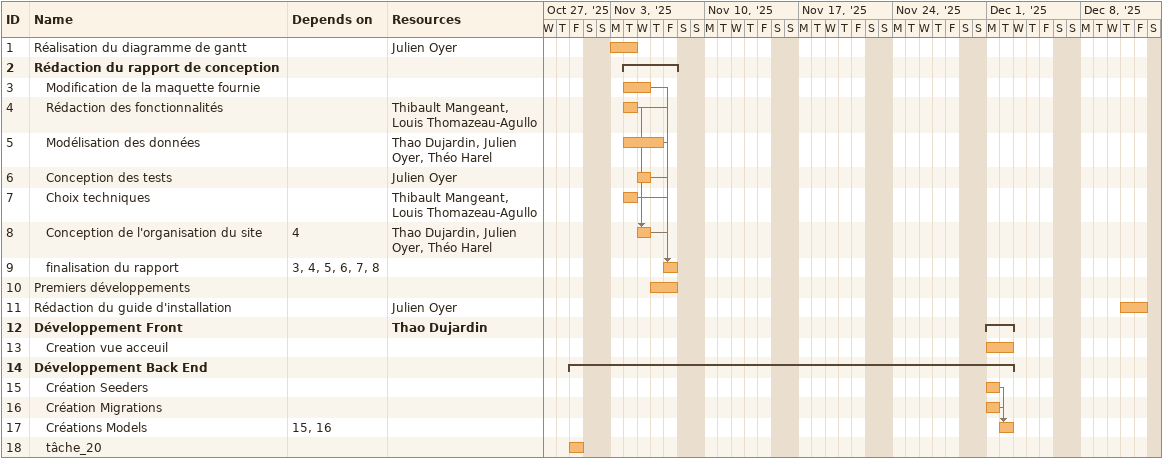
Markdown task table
| ID | Level | Task | Start | Finish | Predecessors | Resources |
|---|---|---|---|---|---|---|
| 1 | 1 | Réalisation du diagramme de gantt | 2025-11-03 | 2025-11-04 |  | Julien Oyer |
| 2 | 1 | **Rédaction du rapport de conception** | 2025-11-04 | 2025-11-07 |  |  |
| 3 | 2 | Modification de la maquette fournie | 2025-11-04 | 2025-11-05 |  |  |
| 4 | 2 | Rédaction des fonctionnalités | 2025-11-04 | 2025-11-04 |  | Thibault Mangeant, Louis Thomazeau-Agullo |
| 5 | 2 | Modélisation des données | 2025-11-04 | 2025-11-06 |  | Thao Dujardin, Julien Oyer, Théo Harel |
| 6 | 2 | Conception des tests | 2025-11-05 | 2025-11-05 |  | Julien Oyer |
| 7 | 2 | Choix techniques | 2025-11-04 | 2025-11-04 |  | Thibault Mangeant, Louis Thomazeau-Agullo |
| 8 | 2 | Conception de l'organisation du site | 2025-11-05 | 2025-11-05 | 4 | Thao Dujardin, Julien Oyer, Théo Harel |
| 9 | 2 | finalisation du rapport | 2025-11-07 | 2025-11-07 | 3, 4, 5, 6, 7, 8 |  |
| 10 | 1 | Premiers développements | 2025-11-06 | 2025-11-07 |  |  |
| 11 | 1 | Rédaction du guide d'installation | 2025-12-11 | 2025-12-12 |  | Julien Oyer |
| 12 | 1 | **Développement Front** | 2025-12-01 | 2025-12-02 |  | Thao Dujardin |
| 13 | 2 | Creation vue acceuil | 2025-12-01 | 2025-12-02 |  |  |
| 14 | 1 | **Développement Back End** | 2025-10-31 | 2025-12-02 |  |  |
| 15 | 2 | Création Seeders | 2025-12-01 | 2025-12-01 |  |  |
| 16 | 2 | Création Migrations | 2025-12-01 | 2025-12-01 |  |  |
| 17 | 2 | Créations Models | 2025-12-02 | 2025-12-02 | 15, 16 |  |
| 18 | 2 | tâche_20 | 2025-10-31 | 2025-10-31 |  |  |
